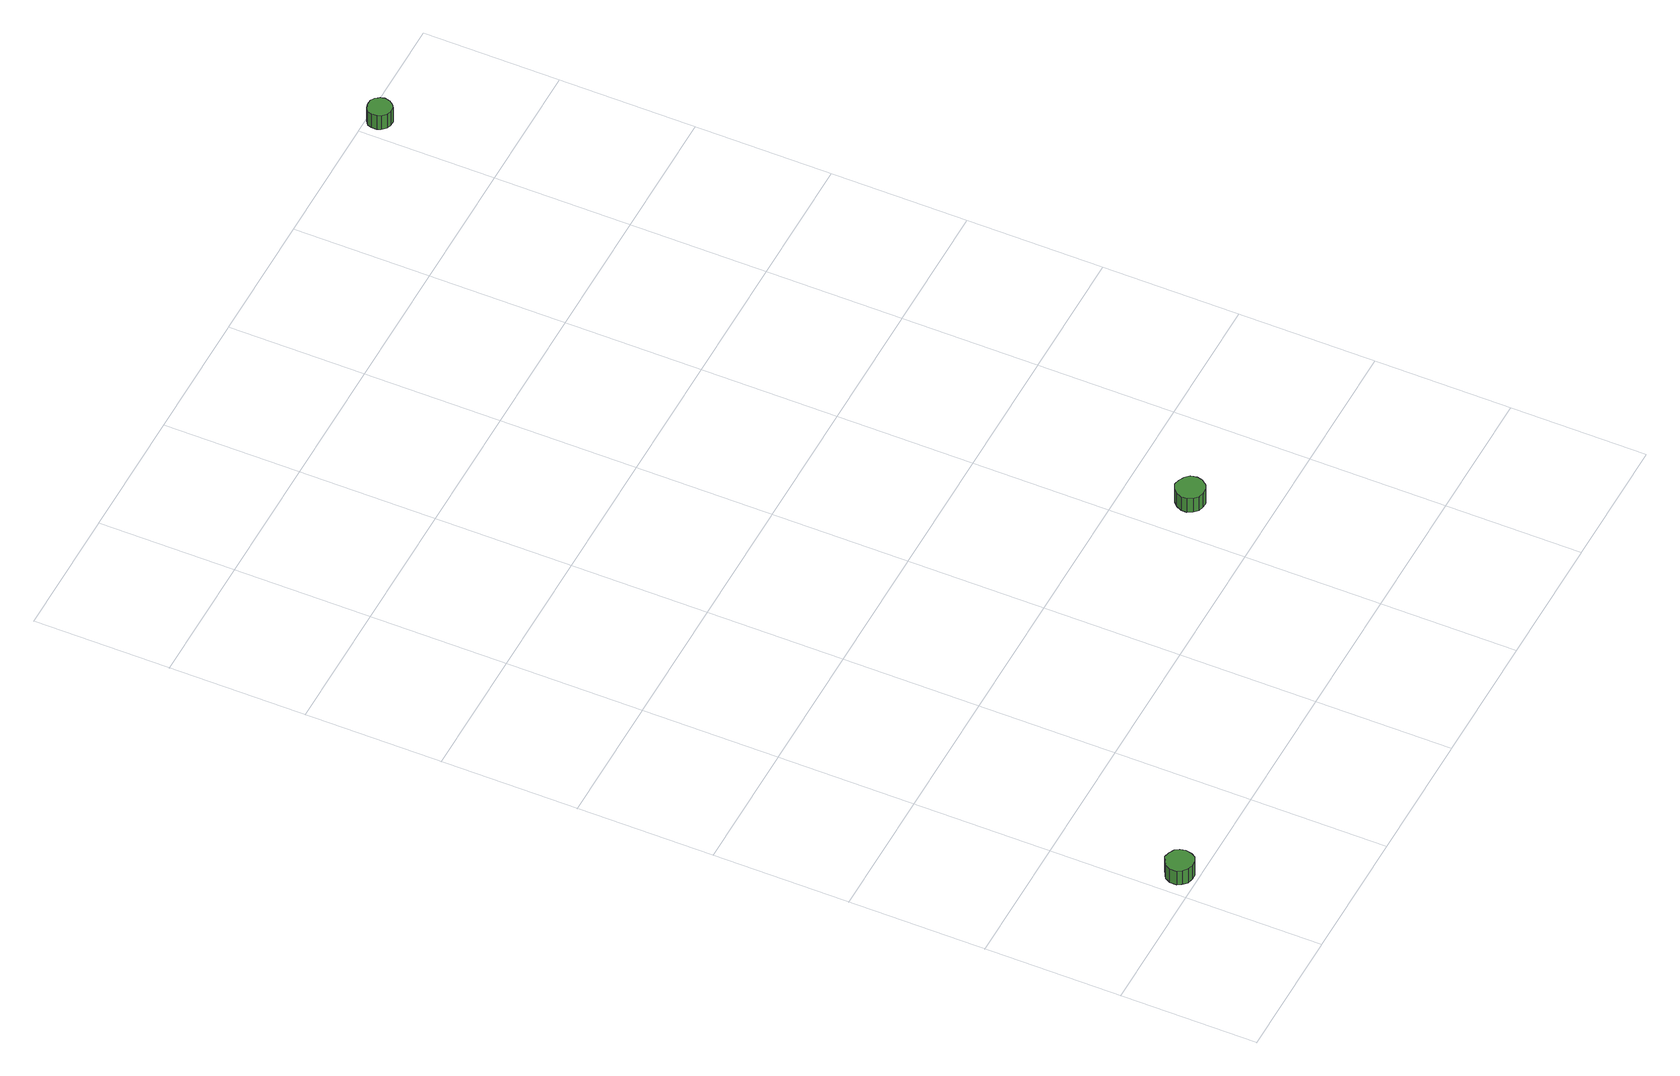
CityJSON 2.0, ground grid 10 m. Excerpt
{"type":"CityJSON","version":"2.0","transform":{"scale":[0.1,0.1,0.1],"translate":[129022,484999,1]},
"CityObjects":{
"tree1":{"type":"SolitaryVegetationObject","attributes":{"function":"something"},"geometry":[{"type":"MultiSurface","lod":"1","boundaries":[[[0,1,2,3,4,5,6,7,8,9,10,11,12,13,14]],[[15,16,17,18,19,20,21,22,23,24,25,26,27,28,29]],[[0,29,28,1]],[[1,28,27,2]],[[2,27,26,3]],[[3,26,25,4]],[[4,25,24,5]],[[5,24,23,6]],[[6,23,22,7]],[[7,22,21,8]],[[8,21,20,9]],[[9,20,19,10]],[[10,19,18,11]],[[11,18,17,12]],[[12,17,16,13]],[[13,16,15,14]],[[14,15,29,0]]]}]},
"tree2":{"type":"SolitaryVegetationObject","attributes":{"function":"something"},"geometry":[{"type":"MultiSurface","lod":"1","boundaries":[[[30,31,32,33,34,35,36,37,38,39,40,41,42,43,44]],[[45,46,47,48,49,50,51,52,53,54,55,56,57,58,59]],[[30,59,58,31]],[[31,58,57,32]],[[32,57,56,33]],[[33,56,55,34]],[[34,55,54,35]],[[35,54,53,36]],[[36,53,52,37]],[[37,52,51,38]],[[38,51,50,39]],[[39,50,49,40]],[[40,49,48,41]],[[41,48,47,42]],[[42,47,46,43]],[[43,46,45,44]],[[44,45,59,30]]]}]},
"tree3":{"type":"SolitaryVegetationObject","attributes":{"function":"something"},"geometry":[{"type":"MultiSurface","lod":"1","boundaries":[[[60,61,62,63,64,65,66,67,68,69,70,71,72,73,74]],[[75,76,77,78,79,80,81,82,83,84,85,86,87,88,89]],[[60,89,88,61]],[[61,88,87,62]],[[62,87,86,63]],[[63,86,85,64]],[[64,85,84,65]],[[65,84,83,66]],[[66,83,82,67]],[[67,82,81,68]],[[68,81,80,69]],[[69,80,79,70]],[[70,79,78,71]],[[71,78,77,72]],[[72,77,76,73]],[[73,76,75,74]],[[74,75,89,60]]]}]}
},
"vertices":[
[25,12,18],[24,16,18],[22,19,18],[18,21,18],[14,22,18],[10,20,18],[7,18,18],[5,14,18],[5,9,18],[7,6,18],[10,3,18],[14,2,18],[18,2,18],[22,4,18],[24,7,18],[24,7,5],[22,4,5],[18,2,5],[14,2,5],[10,3,5],[7,6,5],[5,9,5],[5,14,5],[7,18,5],[10,20,5],[14,22,5],[18,21,5],[22,19,5],[24,16,5],[25,12,5],
[334,151,23],[333,156,23],[330,159,23],[326,161,23],[322,162,23],[318,160,23],[315,157,23],[313,153,23],[313,149,23],[315,145,23],[318,142,23],[322,141,23],[326,141,23],[330,143,23],[333,147,23],[333,147,10],[330,143,10],[326,141,10],[322,141,10],[318,142,10],[315,145,10],[313,149,10],[313,153,10],[315,157,10],[318,160,10],[322,162,10],[326,161,10],[330,159,10],[333,156,10],[334,151,10],
[424,792,14],[423,795,14],[421,798,14],[418,800,14],[414,800,14],[411,799,14],[408,797,14],[407,794,14],[407,790,14],[408,787,14],[411,784,14],[414,783,14],[418,783,14],[421,785,14],[423,788,14],[423,788,1],[421,785,1],[418,783,1],[414,783,1],[411,784,1],[408,787,1],[407,790,1],[407,794,1],[408,797,1],[411,799,1],[414,800,1],[418,800,1],[421,798,1],[423,795,1],[424,792,1]
]}
